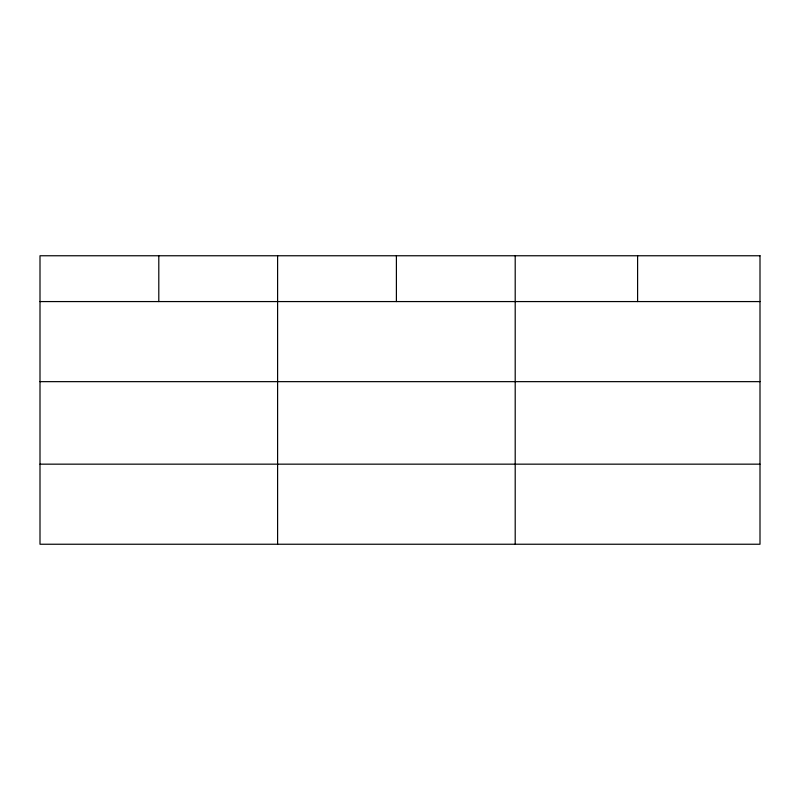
<?xml version="1.0" encoding="UTF-8"?>
<svg xmlns="http://www.w3.org/2000/svg" width="800" height="800" viewBox="0 0 800 800"><rect width="100%" height="100%" fill="white"/><g stroke="black" fill="none" stroke-linecap="round" stroke-linejoin="round"><path stroke-width="1.2" d="M40 301.57L760 301.57M40 381.65L760 381.65M40 464.16L760 464.16M637.6 255.76L637.6 301.57M515.2 255.76L515.2 544.24M396.4 255.76L396.4 301.57M277.6 255.76L277.6 544.24M158.8 255.76L158.8 301.57M760 255.76L40 255.76L40 544.24L760 544.24L760 255.76"/></g></svg>
